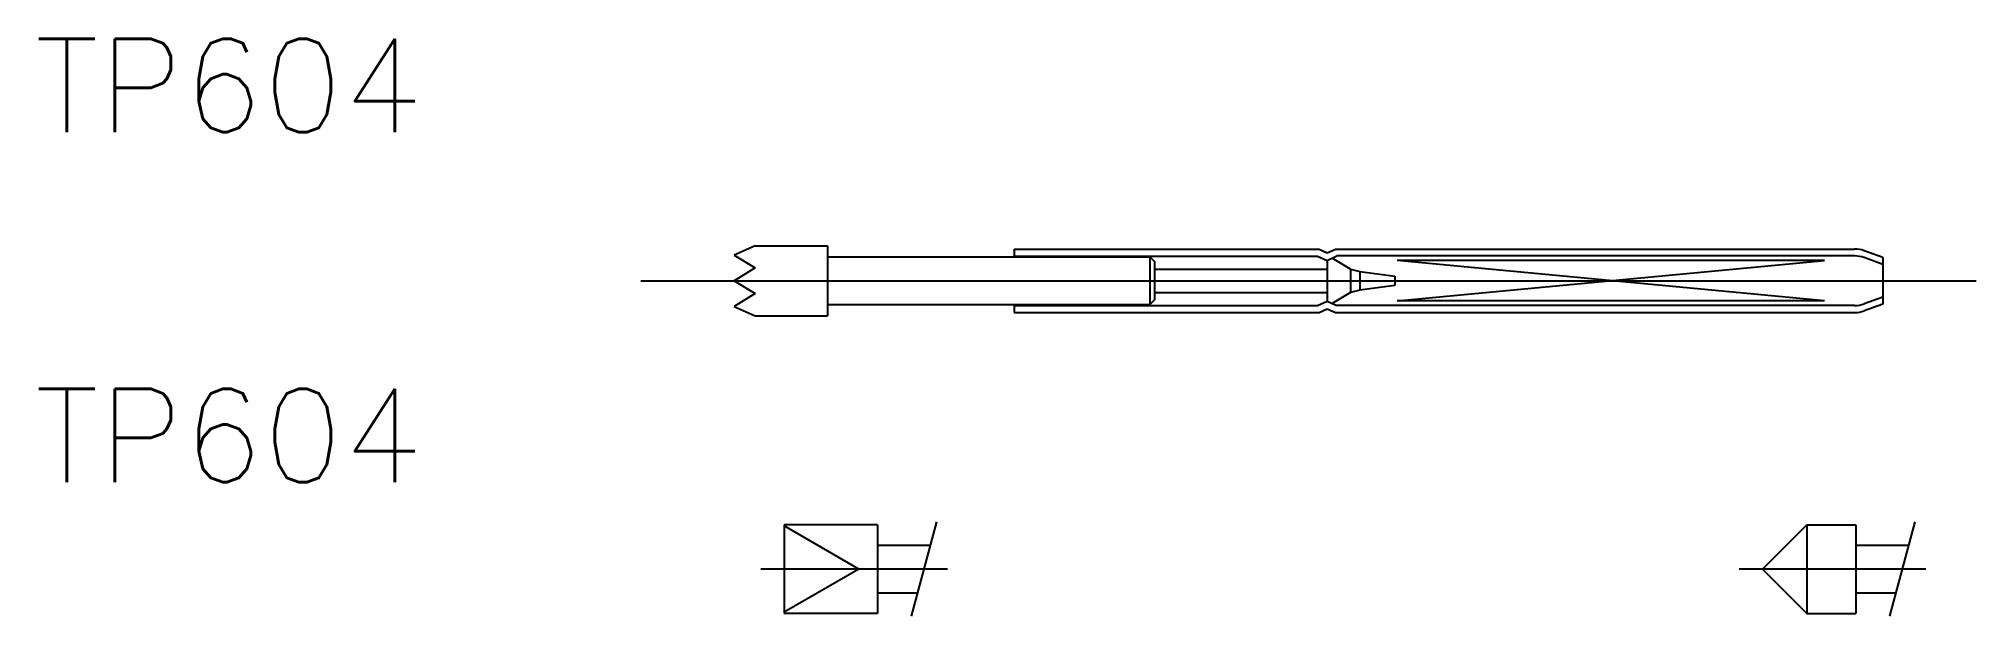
# Model space of a CAD drawing. Extents: x 45.2 to 86.7, y 56.9 to 69.3.
import ezdxf

# ---------------------------------------------------------------- set-up
doc = ezdxf.new("R2010")
doc.units = 0
for name, pattern in [('CENTER', [50.8, 31.75, -6.35, 6.35, -6.35]), ('DASHED', [19.05, 12.7, -6.35]), ('PHANTOM', [63.5, 31.75, -6.35, 6.35, -6.35, 6.35, -6.35])]:
    doc.linetypes.add(name, pattern=pattern)
doc.layers.get('0').update_dxf_attribs({"linetype": 'CONTINUOUS'})
doc.layers.add('CENTER', color=1, linetype='CENTER')
doc.styles.get("Standard").update_dxf_attribs({"font": 'txt.shx'})

msp = doc.modelspace()

# ---------------------------------------------------------------- linework, layer by layer
for p, q in [((60.524, 64.846), (60.074, 64.646)), ((60.524, 64.846), (62.074, 64.846)), ((62.074, 64.846), (62.074, 63.346)), ((66.074, 64.776), (72.599, 64.776)), ((66.074, 64.776), (66.074, 64.606)), ((67.705, 64.776), (67.705, 64.776)), ((69.336, 64.776), (69.336, 64.776)), ((72.599, 64.776), (72.774, 64.696)), ((72.774, 64.696), (72.949, 64.776)), ((72.949, 64.776), (84.069, 64.776)), ((84.674, 64.596), (84.272, 64.741)), ((60.074, 64.646), (60.524, 64.371)), ((60.524, 64.371), (60.074, 64.096)), ((62.074, 64.606), (68.974, 64.606)), ((66.074, 64.626), (72.566, 64.626)), ((68.974, 64.606), (69.074, 64.506)), ((68.974, 64.606), (68.974, 63.586)), ((69.074, 64.506), (69.074, 63.686)), ((69.074, 64.346), (72.774, 64.346)), ((72.566, 64.626), (72.774, 64.531)), ((72.774, 64.531), (72.984, 64.628)), ((72.774, 64.531), (72.774, 63.661)), ((73.274, 64.346), (72.879, 64.579)), ((84.069, 64.628), (72.984, 64.628)), ((73.274, 64.346), (73.474, 64.296)), ((73.274, 64.346), (73.274, 63.846)), ((84.674, 64.448), (84.272, 64.592)), ((84.674, 64.596), (84.674, 63.596)), ((60.074, 64.096), (60.524, 63.821)), ((73.474, 64.296), (73.474, 63.896)), ((73.474, 64.296), (74.224, 64.196)), ((74.224, 63.996), (73.474, 63.896)), ((74.224, 64.196), (74.224, 63.996)), ((60.524, 63.821), (60.074, 63.546)), ((60.074, 63.546), (60.524, 63.346)), ((62.074, 63.586), (68.974, 63.586)), ((66.074, 63.586), (66.074, 63.416)), ((66.074, 63.566), (72.566, 63.566)), ((69.074, 63.686), (68.974, 63.586)), ((69.074, 63.846), (72.774, 63.846)), ((72.566, 63.566), (72.774, 63.661)), ((72.599, 63.416), (72.774, 63.496)), ((72.774, 63.661), (72.984, 63.565)), ((72.774, 63.496), (72.949, 63.416)), ((73.274, 63.846), (72.879, 63.613)), ((84.069, 63.565), (72.984, 63.565)), ((73.474, 63.896), (73.274, 63.846)), ((84.674, 63.745), (84.272, 63.6)), ((84.674, 63.596), (84.272, 63.452)), ((60.524, 63.346), (62.074, 63.346)), ((66.074, 63.416), (72.599, 63.416)), ((72.949, 63.416), (84.069, 63.416)), ((63.144, 58.871), (61.144, 58.871)), ((61.144, 58.871), (61.144, 56.971)), ((63.144, 58.871), (63.144, 56.971)), ((82.094, 57.921), (83.044, 58.871)), ((83.044, 58.871), (83.044, 56.971)), ((83.044, 58.871), (84.094, 58.871)), ((84.094, 58.871), (84.094, 56.971)), ((63.144, 58.431), (64.28, 58.431)), ((84.094, 58.431), (85.23, 58.431)), ((82.094, 57.921), (83.044, 56.971)), ((63.144, 57.411), (64.007, 57.411)), ((84.094, 57.411), (84.957, 57.411)), ((63.144, 56.971), (61.144, 56.971)), ((83.044, 56.971), (84.094, 56.971))]:
    msp.add_line(p, q)
at = {"color": 3, "linetype": 'PHANTOM'}
for p, q in [((63.873, 56.911), (64.414, 58.931)), ((84.823, 56.911), (85.364, 58.931))]:
    msp.add_line(p, q, dxfattribs=at)
at = {"color": 3, "linetype": 'DASHED'}
for q in [(61.144, 58.846), (61.144, 56.996)]:
    msp.add_line((62.746, 57.921), q, dxfattribs=at)
for centre, start, end in [((84.069, 64.176), 70.2011, 90), ((84.069, 64.028), 70.2011, 90), ((84.069, 64.165), 270, 289.7989), ((84.069, 64.016), 270, 289.7989)]:
    msp.add_arc(centre, 0.6, start, end)
at = {"layer": 'CENTER', "color": 1, "linetype": 'CENTER'}
for p, q in [((83.424, 64.528), (74.274, 64.528)), ((74.274, 63.665), (83.424, 64.528)), ((83.424, 63.665), (74.274, 64.528)), ((58.074, 64.096), (86.674, 64.096)), ((83.424, 63.665), (74.274, 63.665)), ((64.644, 57.921), (60.644, 57.921)), ((85.594, 57.921), (81.594, 57.921))]:
    msp.add_line(p, q, dxfattribs=at)

# ---------------------------------------------------------------- texts
for p in [(45.096, 67.28), (45.096, 59.78)]:
    msp.add_text('TP604', height=2).set_placement(p)

doc.saveas('drawing.dxf')
